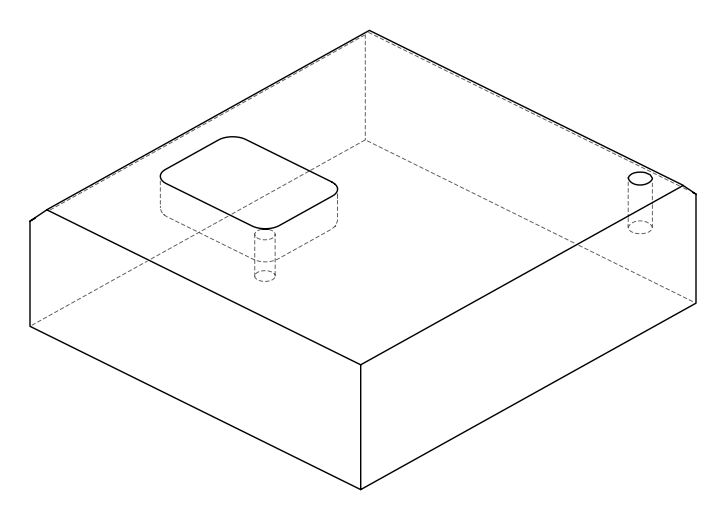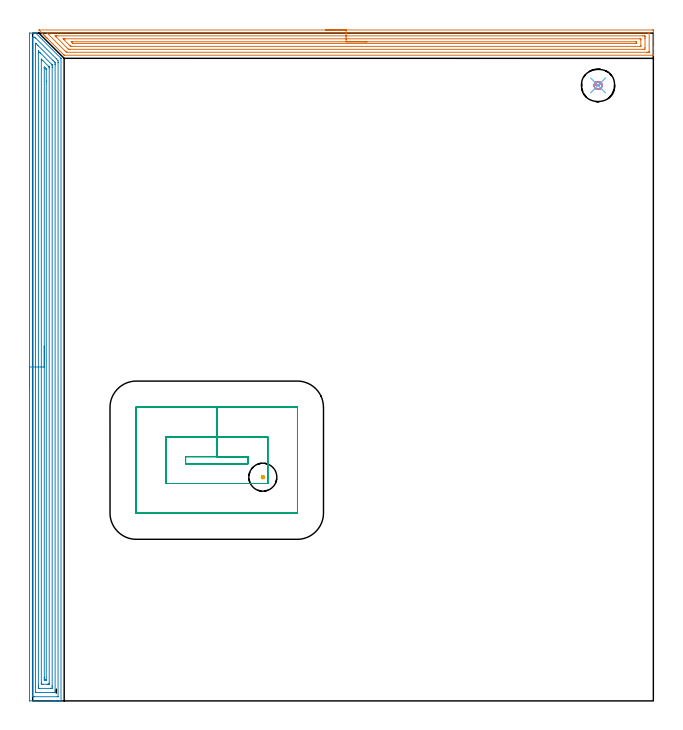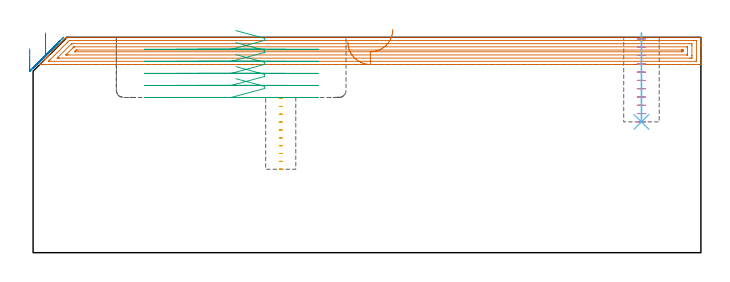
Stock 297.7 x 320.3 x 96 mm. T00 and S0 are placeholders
(PLAN: 6 operations, 3 tool changes, 33.9 min)
(1 AREA_MILL | FG_CHAMFER_SURFACE | UGT0205_001 | 11.75 min | 21787 mm3)
(2 AREA_MILL_1 | FG_CHAMFER_SURFACE_1 | UGT0205_001 | 15.37 min | 35714 mm3)
(3 MILL_RECTANGULAR_POCKET | POCKET_RECTANGULAR_STRAIGHT | NXT0201_007 | Follow Part, ap 6.25, ae 75% | 5.57 min | 203928 mm3)
(4 MILL_BLIND_HOLE_FROM_SOLID_MATERIAL | STEP1POCKET | NXT0201_011 | Spiral | 0.82 min | 7381 mm3)
(5 MILL_BLIND_HOLE_FROM_SOLID_MATERIAL_1 | STEP1POCKET_1 | NXT0201_011 | Spiral | 0.28 min | 4529 mm3)
(6 BORE_BLIND_HOLE | STEP1POCKET | UGT0332_074 | 0.16 min | 0 mm3)
(TOOL UGT0205_001 | Chamfer Mill 20 x 3 x 45 deg. | D20 FL50 Z2)
(TOOL NXT0201_007 | ENDMILL 25mm [R216.25-25050GCK54P 1620] | D25 R3 FL54 Z5)
(TOOL NXT0201_011 | ENDMILL 12mm [2P460-1200-NA 1630] | D12 FL38 Z6)
(TOOL UGT0332_074 | 15.8 mm Rough Boring Bar | D15.8)
(OP 1 AREA_MILL)
G17 G21 G94 G90
T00 M6
G54
G17 G0 G90 X140.35 Y321.8 S1061 M3
G43 Z106. H0
Z93.9
G94 G1 X140.388 Z93.028 F250.
X140.502 Z92.163
X140.691 Z91.312
X140.953 Z90.48
X141.287 Z89.674
X141.69 Z88.9
X142.158 Z88.164
X142.689 Z87.472
X143.279 Z86.829
X143.922 Z86.24
X144.614 Z85.708
X145.35 Z85.24
X146.124 Z84.837
X146.93 Z84.503
X147.762 Z84.241
X148.613 Z84.052
X149.478 Z83.938
X150.35 Z83.9
X297.1
X297.628 Y321.795 Z83.903
X297.69 Y321.792 Z83.906
X297.7 Y321.724 Z83.973
Y313.562 Z92.132
Y312.99 Z92.707
Y312.687 Z93.009
Y310.937 Z94.757
Y309.95 Z95.749
X297.697 Y309.823 Z95.869
X297.69 Y309.702 Z95.988
X297.546 Y309.7 Z96.
X15.198
X15.106 Y309.704 Z95.989
X15.043 Y309.756 Z95.941
X14.752 Y310.048 Z95.651
X14.738 Y310.062 Z95.637
X6.994 Y317.804 Z87.893
X6.86 Y317.938 Z87.758
X6.723 Y318.076 Z87.622
X6.565 Y318.234 Z87.464
X6.423 Y318.375 Z87.32
X6.277 Y318.522 Z87.176
X6.136 Y318.663 Z87.035
X5.985 Y318.813 Z86.882
X5.831 Y318.968 Z86.73
X5.706 Y319.092 Z86.605
X5.547 Y319.25 Z86.444
X5.385 Y319.414 Z86.284
X5.277 Y319.522 Z86.176
X3.008 Y321.792 Z83.906
X3.106 Y321.798 Z83.902
X3.154 Y321.8 Z83.9
X150.35
Y320.386 Z85.314
X295.315 Y320.385 Z85.315
X295.497 Y320.384 Z85.316
X295.656 Y320.38 Z85.32
X295.688 Y320.379 Z85.321
X295.693 Y320.358 Z85.342
X295.696 Y320.332 Z85.368
X295.699 Y320.186 Z85.514
Y311.309 Z94.391
X295.695 Y311.209 Z94.491
X295.69 Y311.143 Z94.557
X295.685 Y311.121 Z94.579
X295.67 Y311.12 Z94.58
X295.315 Y311.116 Z94.584
X295.135 Y311.115 Z94.585
X294.423 Y311.114 Z94.586
X16.446 Y311.115 Z94.585
X16.268 Y311.117 Z94.583
X16.18 Y311.12 Z94.58
X16.139 Y311.122 Z94.578
X16.09 Y311.166 Z94.534
X15.438 Y311.812 Z93.888
X15.198 Y312.052 Z93.648
X7.562 Y319.688 Z86.012
X7.169 Y320.083 Z85.617
X6.933 Y320.326 Z85.374
X6.886 Y320.375 Z85.325
X6.963 Y320.379 Z85.321
X7.169 Y320.383 Z85.317
X7.35 Y320.385 Z85.315
X150.35 Y320.386 Z85.314
Y318.972 Z86.728
X292.639
X293.371 Y318.97 Z86.73
X293.531 Y318.968 Z86.732
X293.683 Y318.965 Z86.735
X293.691 Y318.813 Z86.887
X293.697 Y318.65 Z87.05
X293.7 Y317.938 Z87.762
Y317.772 Z87.928
X293.699 Y313.398 Z92.302
X293.69 Y312.687 Z93.013
X293.686 Y312.535 Z93.165
X292.639 Y312.529 Z93.171
X17.874
X17.177 Y312.536 Z93.164
X16.982 Y312.717 Z92.983
X10.887 Y318.813 Z86.887
X10.737 Y318.964 Z86.736
Y318.97 Z86.73
X11.468 Y318.971 Z86.729
X11.629 Y318.972 Z86.728
X150.35
Y317.557 Z88.143
X291.243
X291.573 Y317.555 Z88.145
X291.631 Y317.554 Z88.146
X291.685 Y317.551 Z88.149
X291.69 Y317.471 Z88.229
X291.699 Y317.109 Z88.591
X291.7 Y317.063 Z88.637
Y314.437 Z91.263
X291.696 Y314.023 Z91.677
X291.693 Y313.972 Z91.728
X291.691 Y313.952 Z91.748
X291.661 Y313.95 Z91.75
X291.527 Y313.946 Z91.754
X291.359 Y313.943 Z91.757
X18.378
X18.252 Y313.946 Z91.754
X18.223 Y313.948 Z91.752
X18.209 Y313.951 Z91.749
X18.165 Y313.991 Z91.709
X18.045 Y314.106 Z91.594
X17.874 Y314.275 Z91.425
X17.711 Y314.437 Z91.263
X14.979 Y317.171 Z88.529
X14.779 Y317.376 Z88.324
X14.656 Y317.505 Z88.195
X14.615 Y317.553 Z88.147
X14.623
X14.695 Y317.555 Z88.145
X15.198 Y317.557 Z88.143
X15.585
X150.35
Y316.143 Z89.557
X289.116
X289.502 Y316.139 Z89.561
X289.686 Y316.136 Z89.564
X289.69 Y316.031 Z89.669
X289.699 Y315.571 Z90.129
Y315.441 Z90.259
X289.697 Y315.397 Z90.303
X289.692 Y315.372 Z90.328
X289.689 Y315.364 Z90.336
X289.671 Y315.362 Z90.338
X289.471 Y315.359 Z90.341
X289.071 Y315.357 Z90.343
X289.025
X19.613
X19.413 Y315.358 Z90.342
X19.313 Y315.36 Z90.34
X19.264 Y315.364 Z90.336
X19.243 Y315.367 Z90.333
X19.218 Y315.389 Z90.311
X19.031 Y315.571 Z90.129
X18.766 Y315.833 Z89.867
X18.57 Y316.035 Z89.665
X18.493 Y316.117 Z89.583
X18.478 Y316.137 Z89.563
X18.507 Y316.139 Z89.561
X18.593 Y316.141 Z89.559
X18.766 Y316.143 Z89.557
X18.811
X150.35
X151.222 Z89.595
X152.086 Z89.709
X152.938 Z89.898
X153.77 Z90.16
X154.576 Z90.494
X155.35 Z90.897
X156.086 Z91.365
X156.778 Z91.896
X157.421 Z92.486
X158.01 Z93.129
X158.541 Z93.821
X159.01 Z94.557
X159.413 Z95.331
X159.747 Z96.137
X160.009 Z96.969
X160.198 Z97.82
X160.312 Z98.685
X160.35 Z99.557
G0 Z106.
M5
M2
(OP 2 AREA_MILL_1)
G17 G21 G94 G90
T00 M6
G54
G17 G0 G90 X-1.5 Y150.15 S1061 M3
G43 Z106. H0
Z90.9
G94 G1 Y150.188 Z90.028 F250.
Y150.302 Z89.164
Y150.491 Z88.312
Y150.753 Z87.48
Y151.087 Z86.674
Y151.49 Z85.9
Y151.958 Z85.164
Y152.49 Z84.472
Y153.079 Z83.829
Y153.722 Z83.24
Y154.414 Z82.708
Y155.15 Z82.24
Y155.924 Z81.837
Y156.73 Z81.503
Y157.562 Z81.241
Y158.414 Z81.052
Y159.278 Z80.938
Y160.15 Z80.9
Y319.677
X-1.498 Y319.881 Z80.902
X-1.491 Y320.297 Z80.905
X-1.366 Y320.3 Z81.031
X-0.135 Z82.26
X0.562 Z82.961
X1.284 Z83.683
X1.461 Y320.297 Z83.853
X1.511 Y320.29 Z83.904
X1.632 Y320.168 Z84.03
X1.677 Y320.124 Z84.075
X13.56 Y308.24 Z95.96
X13.57 Y308.229 Z95.969
X13.595 Y308.195 Z95.99
X13.6 Y308.059 Z96.
Y0.176
X13.597 Y0.009 Z95.988
X13.585 Y0.008 Z95.976
X13.22 Y0. Z95.62
X12.932 Z95.331
X12.235 Z94.63
X11.003 Z93.4
X10.468 Z92.862
X9.852 Z92.247
X-1.287 Y0.001 Z81.11
X-1.492 Y0.01 Z80.906
X-1.499 Y0.215 Z80.899
Y0.244
X-1.5 Y160.15 Z80.9
X-0.086 Z82.314
X-0.085 Y318.206 Z82.315
X-0.084 Y318.259 Z82.316
X-0.082 Y318.283 Z82.318
X-0.08 Y318.289 Z82.32
X-0.062 Y318.291 Z82.338
X0.344 Y318.299 Z82.744
X0.748 Y318.298 Z83.148
X0.884 Y318.295 Z83.284
X0.991 Y318.29 Z83.391
X1.056 Y318.282 Z83.456
X1.099 Y318.241 Z83.499
X1.46 Y317.89 Z83.86
X11.351 Y307.999 Z93.751
X12.178 Y307.165 Z94.578
X12.185 Y306.322 Z94.585
X12.186 Y306.271 Z94.586
X12.185 Y2.094 Z94.585
X12.184 Y2.041 Z94.584
X12.182 Y2.017 Z94.582
X12.18 Y2.011 Z94.58
X12.162 Y2.009 Z94.562
X11.756 Y2.001 Z94.156
X0.748 Z83.148
X0.268 Y2.003 Z82.668
X0.031 Y2.01 Z82.431
X-0.079 Y2.02 Z82.321
X-0.085 Y2.36 Z82.315
Y2.41
X-0.086 Y160.15 Z82.314
X1.328 Z83.728
X1.329 Y314.621 Z83.729
X1.333 Y315.208 Z83.733
X1.336 Y315.508 Z83.736
X1.632 Y315.26 Z84.032
X1.689 Y315.208 Z84.089
X2.516 Y314.385 Z84.916
X9.736 Y307.165 Z92.136
X10.468 Y306.43 Z92.868
X10.622 Y306.271 Z93.022
X10.764 Y306.113 Z93.164
X10.767 Y305.969 Z93.167
X10.771 Y305.378 Z93.171
Y305.071
Y4.785
X10.769 Y4.198 Z93.169
X10.766 Y4.045 Z93.166
X10.765 Y4.015 Z93.165
X10.728 Y4.009 Z93.128
X10.661 Y4.003 Z93.061
X10.468 Y4.001 Z92.868
X9.78 Y4. Z92.18
X1.827 Y4.001 Z84.227
X1.632 Y4.005 Z84.032
X1.437 Y4.01 Z83.837
X1.335 Y4.023 Z83.735
X1.332 Y4.096 Z83.732
X1.33 Y4.198 Z83.73
X1.329 Y4.505 Z83.729
X1.328 Y160.15 Z83.728
X2.743 Z85.143
Y310.74
X2.745 Y311.402 Z85.145
X2.748 Y311.634 Z85.148
X2.749 Y311.683 Z85.149
X2.762 Y311.678 Z85.162
X2.813 Y311.634 Z85.213
X3.399 Y311.052 Z85.799
X3.711 Y310.74 Z86.111
X9.073 Y305.378 Z91.473
X9.198 Y305.248 Z91.598
X9.297 Y305.142 Z91.697
X9.35 Y305.082 Z91.75
X9.352 Y305.045 Z91.752
X9.356 Y304.715 Z91.756
X9.357 Y304.484 Z91.757
Y303.82
Y7.109
X9.356 Y6.879 Z91.756
X9.35 Y6.222 Z91.75
X9.346 Y6.01 Z91.746
X9.135 Y6.006 Z91.535
X8.686 Y6. Z91.086
X3.385 Z85.785
X2.962 Y6.006 Z85.362
X2.757 Y6.01 Z85.157
X2.75 Y6.126 Z85.15
X2.744 Y6.648 Z85.144
X2.743 Y6.879 Z85.143
Y7.543
Y160.15
X4.157 Z86.557
X4.158 Y307.42 Z86.558
X4.161 Y307.674 Z86.561
X4.164 Y307.826 Z86.564
X4.202 Y307.792 Z86.602
X4.283 Y307.716 Z86.683
X4.837 Y307.165 Z87.237
X7.518 Y304.484 Z89.918
X7.817 Y304.183 Z90.217
X7.889 Y304.107 Z90.289
X7.922 Y304.068 Z90.322
X7.936 Y304.042 Z90.336
X7.938 Y303.972 Z90.338
X7.942 Y303.718 Z90.342
X7.943 Y303.59 Z90.343
Y8.539
X7.942 Y8.412 Z90.342
X7.938 Y8.157 Z90.338
X7.934 Y8.009 Z90.334
X7.899 Y8.006 Z90.299
X7.817 Y8.003 Z90.217
X7.592 Y8. Z89.992
X6.934 Z89.334
X4.942 Z87.342
X4.283 Y8.004 Z86.683
X4.189 Y8.007 Z86.589
X4.168 Y8.009 Z86.568
X4.163 Y8.115 Z86.563
X4.159 Y8.284 Z86.559
X4.157 Y8.539 Z86.557
Y8.666
Y160.15
X5.571 Z87.971
X5.572 Y303.881 Z87.972
X5.573 Y303.936 Z87.973
X5.575 Y303.959 Z87.975
X5.576 Y303.962 Z87.976
X5.582 Y303.959 Z87.982
X5.657 Y303.89 Z88.057
X5.962 Y303.59 Z88.362
X6.05 Y303.502 Z88.45
X6.449 Y303.099 Z88.849
X6.498 Y303.046 Z88.898
X6.52 Y303.021 Z88.92
X6.522 Y302.986 Z88.922
X6.526 Y302.858 Z88.926
X6.528 Y302.697 Z88.928
X6.529 Y297.271 Z88.929
X6.528 Y10.212 Z88.928
X6.527 Y10.091 Z88.927
X6.524 Y10.031 Z88.924
X6.522 Y10.01 Z88.922
X6.494 Y10.005 Z88.894
X6.05 Y10.003 Z88.45
X5.611 Y10.004 Z88.011
X5.579 Y10.01 Z87.979
X5.577 Y10.039 Z87.977
X5.573 Y10.454 Z87.973
X5.571 Y10.938 Z87.971
Y11.348
Y160.15
Y161.022 Z88.009
Y161.886 Z88.123
Y162.738 Z88.312
Y163.57 Z88.574
Y164.376 Z88.908
Y165.15 Z89.311
Y165.886 Z89.78
Y166.578 Z90.311
Y167.221 Z90.9
Y167.81 Z91.543
Y168.342 Z92.235
Y168.81 Z92.971
Y169.213 Z93.745
Y169.547 Z94.551
Y169.809 Z95.383
Y169.998 Z96.235
Y170.112 Z97.1
Y170.15 Z97.971
G0 Z106.
M5
M2
(OP 3 MILL_RECTANGULAR_POCKET)
G17 G21 G94 G90
T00 M6
G54
G17 G0 G90 X90.4 Y113.75 S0 M3
G43 Z106. H1
Z99.
G94 G1 X103.25 Z95.557 F250.
Y117.15 Z94.646
X88.3 Z90.64
X73.35 F500.
Y113.75
X103.25
Y117.15
X88.3
Y126.65
X63.85
Y104.25
X112.75
Y126.65
X88.3
Y140.9
X49.7
X49.645 Y140.895
X49.605 Y140.855
X49.6 Y140.8
Y90.1
X49.605 Y90.045
X49.645 Y90.005
X49.7 Y90.
X126.9
X126.955 Y90.005
X126.995 Y90.045
X127. Y90.1
Y140.8
X126.995 Y140.855
X126.955 Y140.895
X126.9 Y140.9
X88.3
X87.3
G0 X90.4 Y113.75 Z93.64
G1 X103.25 Z90.197 F250.
Y117.15 Z89.286
X88.3 Z85.28
X73.35 F500.
Y113.75
X103.25
Y117.15
X88.3
Y126.65
X63.85
Y104.25
X112.75
Y126.65
X88.3
Y140.9
X49.7
X49.645 Y140.895
X49.605 Y140.855
X49.6 Y140.8
Y90.1
X49.605 Y90.045
X49.645 Y90.005
X49.7 Y90.
X126.9
X126.955 Y90.005
X126.995 Y90.045
X127. Y90.1
Y140.8
X126.995 Y140.855
X126.955 Y140.895
X126.9 Y140.9
X88.3
X87.3
G0 X90.4 Y113.75 Z88.28
G1 X103.25 Z84.837 F250.
Y117.15 Z83.926
X88.3 Z79.92
X73.35 F500.
Y113.75
X103.25
Y117.15
X88.3
Y126.65
X63.85
Y104.25
X112.75
Y126.65
X88.3
Y140.9
X49.7
X49.645 Y140.895
X49.605 Y140.855
X49.6 Y140.8
Y90.1
X49.605 Y90.045
X49.645 Y90.005
X49.7 Y90.
X126.9
X126.955 Y90.005
X126.995 Y90.045
X127. Y90.1
Y140.8
X126.995 Y140.855
X126.955 Y140.895
X126.9 Y140.9
X88.3
X87.3
G0 X90.4 Y113.75 Z82.92
G1 X103.25 Z79.477 F250.
Y117.15 Z78.566
X88.3 Z74.56
X73.35 F500.
Y113.75
X103.25
Y117.15
X88.3
Y126.65
X63.85
Y104.25
X112.75
Y126.65
X88.3
Y140.9
X49.7
X49.645 Y140.895
X49.605 Y140.855
X49.6 Y140.8
Y90.1
X49.605 Y90.045
X49.645 Y90.005
X49.7 Y90.
X126.9
X126.955 Y90.005
X126.995 Y90.045
X127. Y90.1
Y140.8
X126.995 Y140.855
X126.955 Y140.895
X126.9 Y140.9
X88.3
X87.3
G0 X90.4 Y113.75 Z77.56
G1 X103.25 Z74.117 F250.
Y117.15 Z73.206
X88.3 Z69.2
X73.35 F500.
Y113.75
X103.25
Y117.15
X88.3
Y126.65
X63.85
Y104.25
X112.75
Y126.65
X88.3
Y140.9
X49.7
X49.645 Y140.895
X49.605 Y140.855
X49.6 Y140.8
Y90.1
X49.605 Y90.045
X49.645 Y90.005
X49.7 Y90.
X126.9
X126.955 Y90.005
X126.995 Y90.045
X127. Y90.1
Y140.8
X126.995 Y140.855
X126.955 Y140.895
X126.9 Y140.9
X88.3
X87.3
G0 Z106.
M5
M2
(OP 4 MILL_BLIND_HOLE_FROM_SOLID_MATERIAL)
G17 G21 G94 G90
T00 M6
G54
G17 G0 G90 X271.2 Y295.2 S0 M3
G43 Z106. H1
Z95.3
G94 G3 X271.948 Y296.352 R0.819 F250.
X270.427 Y296.936 R1.152
X269.464 Y294.427 R1.9
X270.427 Y296.936 R-1.9
X269.946 Y295.681 R0.95
X271.2 Y295.2 R0.95
G0 Z91.6
G3 X271.948 Y296.352 R0.819
X270.427 Y296.936 R1.152
X269.464 Y294.427 R1.9
X270.427 Y296.936 R-1.9
X269.946 Y295.681 R0.95
X271.2 Y295.2 R0.95
G0 Z87.9
G3 X271.948 Y296.352 R0.819
X270.427 Y296.936 R1.152
X269.464 Y294.427 R1.9
X270.427 Y296.936 R-1.9
X269.946 Y295.681 R0.95
X271.2 Y295.2 R0.95
G0 Z84.2
G3 X271.948 Y296.352 R0.819
X270.427 Y296.936 R1.152
X269.464 Y294.427 R1.9
X270.427 Y296.936 R-1.9
X269.946 Y295.681 R0.95
X271.2 Y295.2 R0.95
G0 Z80.5
G3 X271.948 Y296.352 R0.819
X270.427 Y296.936 R1.152
X269.464 Y294.427 R1.9
X270.427 Y296.936 R-1.9
X269.946 Y295.681 R0.95
X271.2 Y295.2 R0.95
G0 Z76.8
G3 X271.948 Y296.352 R0.819
X270.427 Y296.936 R1.152
X269.464 Y294.427 R1.9
X270.427 Y296.936 R-1.9
X269.946 Y295.681 R0.95
X271.2 Y295.2 R0.95
G0 Z73.1
G3 X271.948 Y296.352 R0.819
X270.427 Y296.936 R1.152
X269.464 Y294.427 R1.9
X270.427 Y296.936 R-1.9
X269.946 Y295.681 R0.95
X271.2 Y295.2 R0.95
G0 Z69.4
G3 X271.948 Y296.352 R0.819
X270.427 Y296.936 R1.152
X269.464 Y294.427 R1.9
X270.427 Y296.936 R-1.9
X269.946 Y295.681 R0.95
X271.2 Y295.2 R0.95
G0 Z65.7
G3 X271.948 Y296.352 R0.819
X270.427 Y296.936 R1.152
X269.464 Y294.427 R1.9
X270.427 Y296.936 R-1.9
X269.946 Y295.681 R0.95
X271.2 Y295.2 R0.95
G0 Z62.
G3 X271.948 Y296.352 R0.819
X270.427 Y296.936 R1.152
X269.464 Y294.427 R1.9
X270.427 Y296.936 R-1.9
X269.946 Y295.681 R0.95
X271.2 Y295.2 R0.95
G0 Z58.3
G3 X271.948 Y296.352 R0.819
X270.427 Y296.936 R1.152
X269.464 Y294.427 R1.9
X270.427 Y296.936 R-1.9
X269.946 Y295.681 R0.95
X271.2 Y295.2 R0.95
G0 Z106.
M5
M2
(OP 5 MILL_BLIND_HOLE_FROM_SOLID_MATERIAL_1)
G17 G21 G94 G90
T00 M6
G54
G17 G0 G90 X110.4 Y107.3 S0 M3
G43 Z106. H1
Z68.7
G94 G3 X110.75 Y107.65 R0.35 F250.
X110.4 Y108. R0.35
X109.7 Y107.3 R0.7
X110.4 Y108. R-0.7
X110.05 Y107.65 R0.35
X110.4 Y107.3 R0.35
G0 Z65.2
G3 X110.75 Y107.65 R0.35
X110.4 Y108. R0.35
X109.7 Y107.3 R0.7
X110.4 Y108. R-0.7
X110.05 Y107.65 R0.35
X110.4 Y107.3 R0.35
G0 Z61.7
G3 X110.75 Y107.65 R0.35
X110.4 Y108. R0.35
X109.7 Y107.3 R0.7
X110.4 Y108. R-0.7
X110.05 Y107.65 R0.35
X110.4 Y107.3 R0.35
G0 Z58.2
G3 X110.75 Y107.65 R0.35
X110.4 Y108. R0.35
X109.7 Y107.3 R0.7
X110.4 Y108. R-0.7
X110.05 Y107.65 R0.35
X110.4 Y107.3 R0.35
G0 Z54.7
G3 X110.75 Y107.65 R0.35
X110.4 Y108. R0.35
X109.7 Y107.3 R0.7
X110.4 Y108. R-0.7
X110.05 Y107.65 R0.35
X110.4 Y107.3 R0.35
G0 Z51.2
G3 X110.75 Y107.65 R0.35
X110.4 Y108. R0.35
X109.7 Y107.3 R0.7
X110.4 Y108. R-0.7
X110.05 Y107.65 R0.35
X110.4 Y107.3 R0.35
G0 Z47.7
G3 X110.75 Y107.65 R0.35
X110.4 Y108. R0.35
X109.7 Y107.3 R0.7
X110.4 Y108. R-0.7
X110.05 Y107.65 R0.35
X110.4 Y107.3 R0.35
G0 Z44.2
G3 X110.75 Y107.65 R0.35
X110.4 Y108. R0.35
X109.7 Y107.3 R0.7
X110.4 Y108. R-0.7
X110.05 Y107.65 R0.35
X110.4 Y107.3 R0.35
G0 Z40.7
G3 X110.75 Y107.65 R0.35
X110.4 Y108. R0.35
X109.7 Y107.3 R0.7
X110.4 Y108. R-0.7
X110.05 Y107.65 R0.35
X110.4 Y107.3 R0.35
G0 Z37.2
G3 X110.75 Y107.65 R0.35
X110.4 Y108. R0.35
X109.7 Y107.3 R0.7
X110.4 Y108. R-0.7
X110.05 Y107.65 R0.35
X110.4 Y107.3 R0.35
G0 Z106.
M5
M2
(OP 6 BORE_BLIND_HOLE)
G17 G21 G94 G90
T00 M6
G54
G17 G0 G90 X271.2 Y295.2 S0 M3
G43 Z106. H0
G94 G85 G98 Z58.3 F250. R98.
G80
M5
M2
